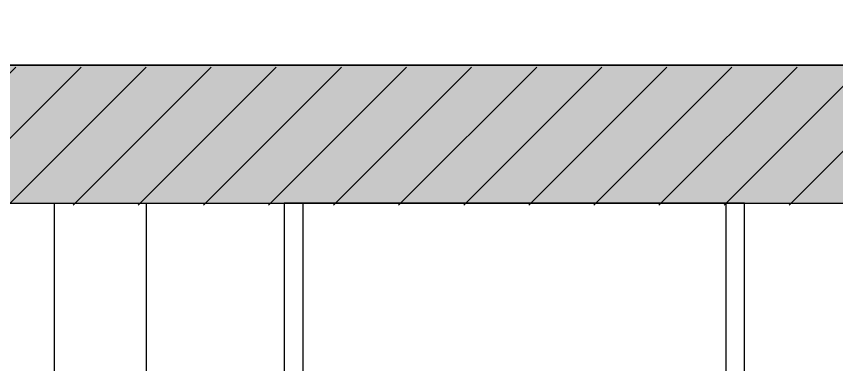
# Model space of a CAD drawing. Header units: millimetres. Extents: x -3 to 53, y -269 to 39.
# Drawn here: x 31.609 to 32.5, y -60.254 to -59.876 of the extents above; entities that cross this region are included whole.
import ezdxf

# ---------------------------------------------------------------- set-up
doc = ezdxf.new("R2010")
doc.units = ezdxf.units.MM
doc.header["$LTSCALE"] = 15
doc.layers.get('0').update_dxf_attribs({"color": 250})
for name, color, linetype in [('A-EST HATCH', 250, 'Continuous'), ('A-EST PLACAS', 250, 'Continuous'), ('A-MURO BAJO', 251, 'Continuous'), ('A-SANITARIOS', 250, 'Continuous'), ('MURO CF 60', 250, 'Continuous')]:
    doc.layers.add(name, color=color, linetype=linetype)
doc.layers.add('A-MUROS', color=252, linetype='Continuous', lineweight=30)

# ---------------------------------------------------------------- blocks, each defined once
blk = doc.blocks.new('EST.PT')
at = {"layer": 'A-EST HATCH'}
h = blk.add_hatch(color=256, dxfattribs=at)
h.dxf.hatch_style = 1
h.paths.add_polyline_path([(39.55000035554516, -2.739966474472752), (39.54999969099602, 3.325000062515262), (38.04999361146158, 3.325000533289654), (38.04999313791841, 2.575000672014301), (37.89999313791744, 2.575000672014301), (37.89999313791744, 3.524999268782047), (39.70000081889508, 3.524999950793891), (39.70000115043359, 2.649983149759414), (41.20000110631127, 2.649983120235348), (41.20000110641586, 3.150000000315224), (41.35000098862368, 3.15000002944134), (41.35000115044416, 2.449983149355919), (39.70000115039723, 2.449983149765192), (39.70000023823112, -2.739966458171388)])
h.paths.add_polyline_path([(18.45000085424075, 7.324999489018641), (20.05000085397327, 7.324999484458434), (20.05000085452624, 10.42499945002306), (18.85000084487623, 10.42499944168936), (18.85000084529187, 10.57499945304677), (20.20000084418174, 10.57499944957796), (20.20000085424029, 7.174999484903541), (18.45000085424075, 7.174999486200026)])
h.paths.add_polyline_path([(17.65000084418156, 10.57499946123722), (17.50000084418146, 10.57499945918859), (17.50000085424002, 7.174999484903541), (17.65000085424057, 7.174999484903541)])
h.paths.add_polyline_path([(12.14999969010949, 11.04996366809905), (11.84999969287554, 11.04996366814502), (11.84999969013884, 10.8999643984082), (11.99999100589613, 10.8999643984082), (11.99999100572662, 7.824998455581184), (12.15000085022924, 7.824998456823554)])
h.paths.add_polyline_path([(15.10000084389625, 10.42499945049736), (15.10000083466851, 7.324999484457525), (16.70000085369323, 7.32499947985912), (16.70000085410887, 7.174999479859029), (14.95000083422004, 7.174999485051334), (14.95000084446277, 10.57499944990174), (16.30000084419893, 10.57499945405767), (16.30000084461411, 10.42499945405804)])
h.paths.add_polyline_path([(5.849999996785151, 10.9000000277937), (5.249999996769326, 10.90000002966271), (5.249999996769326, 11.05000002929036), (5.999999996802067, 11.050000029284), (5.999999996860275, 7.650000029283905), (4.849999996816074, 7.650000029294365), (4.849999996757866, 7.800000028921563), (5.849999996825169, 7.800000027048458)])
h.paths.add_polyline_path([(4.049999996769508, 11.050000029294), (4.049999996827715, 7.650000029294365), (3.899999996850816, 7.650000029294365), (3.899999996792609, 11.050000029294)])
h.paths.add_polyline_path([(3.099999996746043, 7.800000027058918), (1.499999996769326, 7.800000027058918), (1.499999996769326, 10.9000000278037), (2.699999996792791, 10.90000002826936), (2.699999996792791, 11.05000002789702), (1.349999996792427, 11.050000029294), (1.349999996850634, 7.650000029294365), (3.09999999680425, 7.650000027431719)])
h.paths.add_polyline_path([(5.849999996785151, -2.649999997754556), (5.249999996769326, -2.649999999623567), (5.249999996769326, -2.79999999925122), (5.999999996802067, -2.799999999244854), (5.999999996860247, 0.6000000349667935), (4.849999996816045, 0.6000000349563344), (4.849999996757838, 0.4500000353291362), (5.84999999682514, 0.4500000372022406)])
h.paths.add_polyline_path([(4.049999996769508, -2.799999999254858), (4.049999996827687, 0.6000000349563344), (3.899999996850788, 0.6000000349563344), (3.899999996792609, -2.799999999254858)])
h.paths.add_polyline_path([(3.099999996746014, 0.4500000371917814), (1.499999996769297, 0.4500000371917814), (1.499999996769326, -2.64999999776456), (2.699999996792791, -2.649999998230221), (2.699999996792791, -2.799999997857874), (1.349999996792427, -2.799999999254858), (1.349999996850606, 0.6000000349563344), (3.099999996804222, 0.6000000368189795)])
h.paths.add_polyline_path([(8.700000357880377, 0.6999816858118919), (8.850000561419783, 0.699981669183277), (8.850000782766195, -2.649966611821981), (9.000000854652846, -2.649966111463137), (9.000000851915921, -2.799965489356708), (8.700001010493615, -2.799964617128573)])
h.paths.add_polyline_path([(18.45000076504433, 0.9249996391979565), (20.05000076477685, 0.9249996437581629), (20.05000076532982, -2.175000321806458), (18.85000075567981, -2.175000313472758), (18.85000075609545, -2.325000324830164), (20.20000075498532, -2.325000321361351), (20.20000076504387, 1.074999643313056), (18.45000076504433, 1.074999642016571)])
h.paths.add_polyline_path([(17.65000075498514, -2.325000333020618), (17.50000075498505, -2.325000330971982), (17.5000007650436, 1.074999643313056), (17.65000076504415, 1.074999643313056)])
h.paths.add_polyline_path([(12.15000784536968, -2.80000032297874), (11.8500018263392, -2.799965381145974), (11.85000176694562, -2.649999802173369), (11.99999089169201, -2.6500003365623), (11.9999909165302, 0.425000672635413), (12.15000076103282, 0.425000671393498)])
h.paths.add_polyline_path([(15.10000075469983, -2.175000322280759), (15.10000074547209, 0.9249996437590724), (16.70000076449681, 0.9249996483574776), (16.70000076491245, 1.074999648357569), (14.95000074502362, 1.074999643165263), (14.95000075526635, -2.325000321685131), (16.30000075500251, -2.325000325841067), (16.30000075541769, -2.175000325841431)])
h.paths.add_polyline_path([(31.60000013276734, 7.324999489018641), (30.00000013303482, 7.324999484458434), (30.00000013248185, 10.42499945002306), (31.20000014213186, 10.42499944168936), (31.20000014171622, 10.57499945304677), (29.85000014282635, 10.57499944957796), (29.8500001327678, 7.174999484903541), (31.60000013276734, 7.174999486200026)])
h.paths.add_polyline_path([(32.40000014282653, 10.57499946123722), (32.55000014282663, 10.57499945918859), (32.55000013276807, 7.174999484903541), (32.40000013276752, 7.174999484903541)])
h.paths.add_polyline_path([(38.2000001371521, 11.04996366814502), (38.20000013716037, 10.89996439841647), (38.05001000611977, 10.89999955043437), (38.05000998128147, 7.824998455581184), (37.90000013677885, 7.824998456823554), (37.90000013719264, 11.04996375199815)])
h.paths.add_polyline_path([(34.95000014311184, 10.42499945049736), (34.95000015233958, 7.324999484457525), (33.35000013331486, 7.32499947985912), (33.35000013289922, 7.174999479859029), (35.10000015278805, 7.174999485051334), (35.10000014254532, 10.57499944990174), (33.75000014280916, 10.57499945405767), (33.75000014239398, 10.42499945405804)])
h.paths.add_polyline_path([(39.69999970665918, 5.800016909431445), (41.350000425572, 5.800016909840718), (41.35000042572056, 5.100000029755297), (41.20000098862447, 5.100000029711122), (41.20000110631118, 5.600016556386397), (39.70000115043367, 5.600017124727565), (39.70000081889474, 4.72499917742266), (37.89999304872102, 4.724999859434554), (37.89999304872099, 5.674998456202268), (38.04999629267314, 5.674998456202268), (38.04999351794894, 4.924999071115721), (39.54999959748314, 4.924999028591515), (39.54999950765102, 10.98996461234335), (39.70000043177696, 10.9899650766655)])
h.paths.add_polyline_path([(44.20000099022291, 10.9000000277937), (44.80000099023874, 10.90000002966271), (44.80000099023874, 11.05000002929036), (44.05000099020599, 11.050000029284), (44.05000099014782, 7.650000029283905), (45.20000099019202, 7.650000029294365), (45.20000099025022, 7.800000028921563), (44.20000099018292, 7.800000027048458)])
h.paths.add_polyline_path([(46.00000099023855, 11.050000029294), (46.00000099018038, 7.650000029294365), (46.15000099015727, 7.650000029294365), (46.15000099021545, 11.050000029294)])
h.paths.add_polyline_path([(46.95000099026205, 7.800000027058918), (48.55000099023876, 7.800000027058918), (48.55000099023874, 10.9000000278037), (47.35000099021527, 10.90000002826936), (47.35000099021527, 11.05000002789702), (48.70000099021563, 11.050000029294), (48.70000099015746, 7.650000029294365), (46.95000099020384, 7.650000027431719)])
h.paths.add_polyline_path([(46.00000014241959, -2.799999999254858), (46.00000099018038, 0.6000353483930283), (46.15000099015727, 0.6000353483930283), (46.15000014239649, -2.799999999254858)])
h.paths.add_polyline_path([(46.95000099026205, 0.4500353506284753), (48.55000099023876, 0.4500353506284753), (48.55000014241977, -2.64999999776456), (47.3500001423963, -2.649999998230221), (47.3500001423963, -2.799999997857874), (48.70000014239667, -2.799999999254858), (48.70000099015746, 0.6000353483930283), (46.95000099020384, 0.6000353502556734)])
h.paths.add_polyline_path([(41.3500004255884, 0.6999816642713697), (41.20000042558842, 0.6999816907237957), (41.20000054586293, -2.649964751725513), (41.05000138643666, -2.649964082969163), (41.05000138643666, -2.799965381145974), (41.34999961954374, -2.800000000743839)])
h.paths.add_polyline_path([(31.60000022196376, 0.9249996391979565), (30.00000022223124, 0.9249996437581629), (30.00000022167827, -2.175000321806458), (31.20000023132828, -2.175000313473213), (31.20000023091264, -2.325000324830164), (29.85000023202277, -2.325000321361351), (29.85000022196422, 1.074999643313056), (31.60000022196376, 1.074999642016571)])
h.paths.add_polyline_path([(32.40000023202295, -2.325000333020618), (32.55000023202305, -2.325000330971982), (32.55000022196449, 1.074999643313056), (32.40000022196394, 1.074999643313056)])
h.paths.add_polyline_path([(37.90000023252863, -2.800000322132966), (38.1999991603848, -2.799964540009896), (38.19999916066902, -2.649965381905766), (38.05001009531619, -2.650000422217765), (38.05001007047789, 0.425000672635413), (37.90000022597527, 0.425000671393498)])
h.paths.add_polyline_path([(34.95000023230826, -2.175000322280759), (34.950000241536, 0.9249996437590724), (33.35000022251128, 0.9249996483574776), (33.35000022209564, 1.074999648357569), (35.10000024198447, 1.074999643165263), (35.10000023174174, -2.325000321685131), (33.75000023200558, -2.325000325841067), (33.7500002315904, -2.175000325841431)])
h.paths.add_polyline_path([(10.34999980828575, 3.524999935996707), (12.15000784909065, 3.524999268782047), (12.15000748926342, 2.575000672014301), (12.00000424531128, 2.575000672014301), (12.00000701571926, 3.325000533288783), (10.50000143733754, 3.325000062513897), (10.50000050970095, -2.739965111829072), (10.3500006942412, -2.739966458171899), (10.34999983661177, 2.449983149765192), (8.699999836564835, 2.449983149355919), (8.699999836418407, 3.150000000283846), (8.849999880591291, 3.150000000315224), (8.849999880695883, 2.6499831493933), (10.34999983657448, 2.649983149765283)])
h.paths.add_polyline_path([(44.05000014238703, -2.799999999244854), (44.05000099014782, 0.6000353484034875), (45.20000099019202, 0.6000353483930283), (45.20000099025022, 0.4500353487658302), (44.20000099018292, 0.4500353506389345), (44.20000014240394, -2.649999997754556), (44.80000014241977, -2.649999999623567), (44.80000014241977, -2.79999999925122)])
h.paths.add_polyline_path([(46.95324594949883, 5.550000028497738), (47.10000099123121, 5.550000028497738), (47.10000099123121, 6.750000029293819), (44.95000099014745, 6.750000029293819), (44.95000099009015, 6.600000029294183), (45.4000009911738, 6.600000029294183), (45.4000009911738, 5.000000029294181), (45.60000099117381, 5.000000029294181), (45.60000099117381, 6.600000029294183), (46.95000099117382, 6.600000029294183), (46.95000099014381, 5.550000028552763)], flags=17)
h.paths.add_polyline_path([(46.95324594949883, 2.700035349189655), (47.10000099123121, 2.700035349189655), (47.10000099123121, 1.500035348393574), (44.95000099014745, 1.500035348393574), (44.95000099009015, 1.65003534839321), (45.4000009911738, 1.650017689147834), (45.4000009911738, 3.250000029902456), (45.60000099117381, 3.250000029902456), (45.60000099117381, 1.650000029902454), (46.95000099117382, 1.65003534839321), (46.95000099014381, 2.70003534913463)], flags=17)
h.paths.add_polyline_path([(41.19994922295913, 4.200000029598318), (44.05000098918557, 4.200000028522844), (44.05000099014782, 6.750000030327005), (44.20000099014791, 6.750000029293819), (44.20000099014791, 4.199998587865043), (46.95000099049306, 4.200000029598318), (46.95000099049306, 4.799963667367827), (47.10000099055681, 4.799963667311438), (47.10000099026714, 4.200000029444617), (49.90000098859658, 4.200000028317202), (49.90000135005744, 8.150000028549009), (49.84996285982746, 8.150000028548895), (49.84996285980427, 8.250000030039125), (50.05000099025059, 8.25000003003915), (50.05000098701077, 2.915748709142463e-08), (49.8499838904298, -3.339550858072471e-12), (49.8499838904298, 0.1000353491577854), (49.90001809024746, 0.1000353491586239), (49.90000031662316, 4.050000030725734), (47.10000031829372, 4.050000029598319), (47.10000099055681, 3.450035349191019), (46.95000099049306, 3.45003534913463), (46.9500009902675, 4.05000147236543), (44.20000031721087, 4.050001471331594), (44.20000099014791, 1.500035348393574), (44.05000099014782, 1.500035347360388), (44.05000098918557, 4.05000003067379), (41.19994798706363, 4.050000029598319)])
h.paths.add_polyline_path([(41.3499996195442, 11.05000003078298), (41.35000111223203, 7.550018355217372), (41.20000043469576, 7.550018349865748), (41.20000054586293, 10.89996376822797), (41.05000126445005, 10.89996439839994), (41.04999945011701, 11.04996439764791)])
h.paths.add_polyline_path([(10.34999893444404, 10.98996547467433), (10.34999983661188, 5.800016909431445), (8.699999836564949, 5.800016909840718), (8.699999998384406, 5.099963668570361), (8.84999988061221, 5.099963668539438), (8.849999880695997, 5.60001690980334), (10.34999947674725, 5.600016909431222), (10.34999980828615, 4.724999065708662), (12.15000793828707, 4.724999859434554), (12.15000757845984, 5.674998456202268), (12.00000757845884, 5.674998456202268), (12.00000710923229, 4.92499893922329), (10.50000153085033, 4.924999010444655), (10.50000031965111, 10.98996484450276)])
h.paths.add_polyline_path([(2.949999996740921, 4.199986738153036), (0.1499999984116513, 4.200000029598318), (0.1500013878063555, 8.150000028549009), (0.1999618663576612, 8.150000030039102), (0.1999999967836743, 8.250000030039011), (-3.242497825794999e-09, 8.25000003003915), (-2.707167823245982e-12, 3.534764824308922e-05), (0.1999618663576612, 3.534764834256521e-05), (0.1999822761229595, 0.1000353491577854), (0.1499999983452938, 0.1000353491586239), (0.1499999984115092, 4.050035348393756), (2.949999996740921, 4.050012278349421), (2.949999996451261, 3.450000030700267), (3.099999996515017, 3.450000030643878), (3.099999996740557, 4.050011042453896), (5.849999997823765, 4.050001154649415), (5.849999996860184, 1.500000029902822), (5.999999996860275, 1.500000028869636), (5.99999999782252, 4.050035348089075), (8.850052999353885, 4.050035348089075), (8.850051764048963, 4.199963668413382), (5.99999999782252, 4.199963668413382), (5.999999996860275, 6.749963669142069), (5.849999996860184, 6.749963668108883), (5.849999997823794, 4.199962226680107), (3.099999996740557, 4.199987974048561), (3.09999999132193, 4.800000028496829), (2.949999991258174, 4.80000002844044)])
h.paths.add_polyline_path([(8.69999974819924, 11.04996366809906), (8.999999600571549, 11.04996439764841), (8.999999600571549, 10.8999643984082), (8.850000441145163, 10.89996376822797), (8.850023844356507, 7.550018351920404), (8.700000357880377, 7.550018353162518)])
h.paths.add_polyline_path([(3.09675503231616, 5.550000028441804), (2.949999990583784, 5.550000028441804), (2.949999995776885, 6.749963668108883), (5.099999996860639, 6.749963668108883), (5.099999996917937, 6.599963668109247), (4.649999995834257, 6.599963655817771), (4.649999983146294, 4.999963655817769), (4.449999983146292, 4.999963657007267), (4.449999995834268, 6.599963657007269), (3.099999995834274, 6.599963668109247), (3.099999991671176, 5.550000028496829)], flags=17)
h.paths.add_polyline_path([(3.096755037509247, 2.700000030699357), (2.949999995776871, 2.700000030699357), (2.949999995776885, 1.500000029902822), (5.099999996860639, 1.500000029902822), (5.099999996917937, 1.650000029902458), (4.649999956580835, 1.649963656426042), (4.649999969268812, 3.24996365642604), (4.449999969268823, 3.249963657615538), (4.449999956580832, 1.64996365761554), (3.099999995834274, 1.650000029902458), (3.099999996864263, 2.700000030643878)], flags=17)
h.paths.add_polyline_path([(23.34997991412244, 4.725010963724117), (23.19996327973592, 4.725010963724117), (23.19996252442242, 8.425003745698355), (23.34997915880894, 8.425003745698355)])
h.paths.add_polyline_path([(27.60000195443046, 4.725003950110693), (36.99999304872048, 4.725000200438679), (36.99999303289618, 4.874998628639567), (33.4499886234595, 4.874998566643406), (33.44998862345995, 6.274999487076691), (33.24998862345941, 6.274999487077146), (33.24998862345986, 4.874999065745904), (30.3499886049288, 4.874999065745904), (30.3499886049288, 6.274999492269451), (30.19998860492962, 6.274999492269451), (30.19998860492871, 4.874999065745904), (27.80000195444092, 4.874999065823822), (27.80000195452808, 6.125001404009819), (29.45000196973803, 6.124999485819089), (29.45000196954522, 6.274999421533366), (27.17500018967415, 6.274999485497808), (27.17500195440856, 6.125002101533717), (27.60000195452808, 6.125001404020278)])
h.paths.add_polyline_path([(27.15000195444403, 4.725003716270376), (25.14999675390742, 4.725003716325222), (25.14999675365888, 4.875003713043387), (27.00000044475686, 4.875003716274559), (26.9999995209939, 8.275003745673864), (25.14999582910411, 8.275003745688867), (25.14999582911434, 8.424996072161836), (26.99999952233404, 8.42499767809256), (27.00000044623342, 10.57499943380914), (27.85000014119927, 10.57499943351355), (27.85000014238252, 10.42499943500367), (27.15000019396515, 10.42499943519648)])
h.paths.add_polyline_path([(22.4499989297913, 6.124998126588117), (22.44999787286647, 4.725003725129206), (13.05000793828761, 4.725000200438679), (13.05000795411191, 4.874998628639567), (16.60001236354858, 4.874998566643406), (16.60001236354858, 6.274999487076691), (16.80001236354868, 6.274999487077146), (16.80001236354823, 4.874999065745904), (19.70001238207927, 4.874999065745904), (19.70001238207927, 6.274999492269451), (19.85001238207891, 6.274999492269451), (19.85001238207936, 4.874999065745904), (22.24999787286647, 4.874996432851777), (22.24999787295364, 6.124998239831314), (20.59999785766009, 6.124999485497717), (20.599997857661, 6.274999421211994), (22.84496532058532, 6.274999507946358), (22.84496016825145, 6.124997812373245)])
h.paths.add_polyline_path([(22.86996522799876, 10.42499946080916), (22.20000084462557, 10.42499943500367), (22.20000084580882, 10.57499943351355), (23.01996497573049, 10.57499945931905), (23.01996000718154, 4.725003975618737), (22.86996230782229, 4.72500391937448)])
h.paths.add_polyline_path([(23.01996523138891, 1.949999671290062), (23.01996523138891, -2.324998372320952), (22.2000007566124, -2.325000305296946), (22.20000075542915, -2.175000306787062), (22.8699652313889, -2.175000281469512), (22.8699652313889, 1.949999671290062)])
h.paths.add_polyline_path([(21.05001194376141, 1.974999797294849), (21.0500119435686, 2.124999733009126), (22.81996523138891, 2.124999668228792), (22.81996523138891, 3.375017402376088), (20.30001229288293, 3.375000062471607), (20.30001229288248, 1.97499963594715), (20.15001229288284, 1.97499963594715), (20.15001229288284, 3.375000062470697), (16.80001227435181, 3.375000062470697), (16.80001227435226, 1.974999641139455), (16.60001227435171, 1.97499964113991), (16.60001227435216, 3.375000561573195), (13.05000786491549, 3.375000499577034), (13.05000784909119, 3.524998927777922), (23.01996523138891, 3.524995203615671), (23.01996523138891, 1.97499967129006)])
h.paths.add_polyline_path([(26.99999725157354, 1.949999633494865), (26.9999896957147, -1.774965625660002), (23.3500004473729, -1.774980096772932), (23.35000044662669, 0.8750199046755363), (25.70000044605634, 0.8750199037915074), (25.70000044597676, 1.425020148436996), (26.00000044597649, 1.425020148436996), (26.00000044597694, 1.575020185462161), (25.5500004459308, 1.575020185462154), (25.55000044598551, 1.025019889520589), (23.3499985132708, 1.025018801191951), (23.34998656021806, 3.375000046844839), (26.00000044638636, 3.375000046844839), (26.00000044638636, 3.525017631226302), (23.19997290309114, 3.525017631226326), (23.19999949115559, -1.924998734445406), (26.9999893913953, -1.924992143683738), (26.99998858000378, -2.32500030647487), (27.85000023039569, -2.325000305296946), (27.85000023157894, -2.175000306787062), (27.15000028316157, -2.175000307082648), (27.15000019113275, 1.949999645780153)])
h.paths.add_polyline_path([(28.99998904334276, 1.974999797294849), (28.99998904334367, 2.124999733009126), (27.20000027871546, 2.12499964177406), (27.20000027871546, 3.37500006249164), (29.74998869412651, 3.375000062470697), (29.74998869412514, 1.97499963594715), (29.89998869412523, 1.97499963594715), (29.89998869412523, 3.375000062470697), (33.24998871265628, 3.375000062470697), (33.24998871265583, 1.97499964113991), (33.44998871265592, 1.97499964113991), (33.44998871265592, 3.375000561573195), (36.99999313791735, 3.374999661044292), (36.9999931379169, 3.524998927777922), (27.00000044638576, 3.525011132659763), (26.99999730228447, 1.974999633494864)])
at = {"layer": 'A-EST PLACAS'}
blk.add_lwpolyline([(28.99998904334276, 1.974999797294849), (28.99998904334276, 2.124999733009126), (27.20000027871546, 2.12499964177406), (27.20000027871546, 3.37500006249164), (29.74998869412651, 3.375000062470697), (29.74998869412514, 1.97499963594715), (29.89998869412523, 1.97499963594715), (29.89998869412523, 3.375000062470697), (33.24998871265628, 3.375000062470697), (33.24998871265628, 1.97499964113991), (33.44998871265592, 1.97499964113991), (33.44998871265592, 3.375000561573195), (36.99999313791735, 3.374999661044292), (36.99999313791735, 3.524998927777922), (27.00000044638576, 3.525011132659763), (26.99999730228447, 1.974999633494864)], close=True, dxfattribs=at)
blk = doc.blocks.new('SIFON JET_PLANTA')
at = {"extrusion": (-2.646977960169689e-23, 6.617444900424221e-24, -1)}
for p, q in [((-0.2006745375231755, 0.2491781027189663, -3.959764466473254e-09), (-0.1949999999999577, 0.2500000000000551, 9.1800217611641e-07)), ((-0.1949999999999914, 0.2500000000000142, -4.201118684080885e-09), (-0.1949999999999914, 0.2500000000000142, 9.180021761164091e-07)), ((-0.1949999999999914, 0.250000000000032, -4.201118684081732e-09), (-0.1605058142523461, 0.250000000000032, 9.167593999205773e-07)), ((-0.1605058142523799, 0.250000000000016, -5.44389487991362e-09), (-0.09749999999993442, 0.250000000000016, 9.144893905130537e-07)), ((-0.09749999999996817, 0.2500000000000124, -7.713904287437118e-09), (-0.03228240832191531, 0.2500000000000124, 9.121396939270839e-07)), ((-0.03228240832194906, 0.2500000000000124, -1.006360087340691e-08), (9.059419880941277e-14, 0.2500000000000124, 9.109766049096974e-07)), ((5.684341886080801e-14, 0.2500000000000107, -1.122668989079351e-08), (8.704148513061227e-14, -0.2499999999999467, 9.334299846912792e-07)), ((-0.2128690177697266, 0.2389832179059308, -3.062595536677235e-09), (-0.211049115157028, 0.2419342323874183, 9.189426102768251e-07)), ((-0.2110491151570617, 0.2419342323873774, -3.260684523665769e-09), (-0.2091421356236882, 0.2441421356238056, 9.187747547508898e-07)), ((-0.209142135623722, 0.2441421356237647, -3.428540049601001e-09), (-0.2076562230664241, 0.2454861233914141, 9.186608653103385e-07)), ((-0.2076562230664578, 0.2454861233913732, -3.542429490152305e-09), (-0.2054873268334223, 0.2470298554277655, 9.185133990765679e-07)), ((-0.2054873268334561, 0.2470298554277246, -3.689895723922894e-09), (-0.2006745375231418, 0.2491781027190072, 9.182435303340176e-07)), ((-0.214999999999975, 0.2277777561377246, -2.482618316187103e-09), (-0.2148648745153441, 0.23232093957016, 9.195117884602339e-07)), ((-0.2148648745153778, 0.2323209395701191, -2.691506340256937e-09), (-0.214189635780313, 0.2356354129057401, 9.193386183168464e-07)), ((-0.2141896357803468, 0.2356354129056992, -2.864676483644466e-09), (-0.2128690177696928, 0.2389832179059717, 9.191406992638137e-07)), ((-0.214999999999975, 0.223407229875134, -2.286352144148442e-09), (-0.214999999999975, 0.2277777561377654, 9.197206764843035e-07)), ((-0.214999999999975, 0.2181249999998869, -2.049144317183412e-09), (-0.214999999999975, 0.2234072298751748, 9.199169426563425e-07)), ((-0.432210441967305, 0.1909736947541507, 6.995914495634127e-09), (-0.2149999999999412, 0.2181249999999277, 9.201541504833075e-07)), ((-0.4864517377629998, 0.1866929083471245, 9.142387079796397e-09), (-0.476325640091158, 0.1879815781804677, 9.309229830721864e-07)), ((-0.4763256400911917, 0.1879815781804268, 8.719688271695474e-09), (-0.472601072678053, 0.1883752455952905, 9.307711139053948e-07)), ((-0.4726010726780867, 0.1883752455952497, 8.56781910490419e-09), (-0.4635665261400082, 0.1891519924890659, 9.304107309244032e-07)), ((-0.4635665261400419, 0.189151992489025, 8.207436123912353e-09), (-0.4548818271279345, 0.1896621040887752, 9.300749261766331e-07)), ((-0.4548818271279682, 0.1896621040887343, 7.871631376142573e-09), (-0.4489610642710851, 0.189877525156156, 9.298519356937922e-07)), ((-0.4489610642711188, 0.1898775251561151, 7.648640893301575e-09), (-0.4400000000002287, 0.1900000000001096, 9.295235814114594e-07)), ((-0.4400000000002624, 0.1900000000000688, 7.320286610968538e-09), (-0.4322104419672712, 0.1909736947541916, 9.291992092961248e-07)), ((-0.5346469604196571, 0.1760426435289304, 1.135706092843837e-08), (-0.526487400676082, 0.178387881251723, 9.331610614306326e-07)), ((-0.5264874006761158, 0.1783878812516821, 1.095776663014199e-08), (-0.5215876260469106, 0.1796871359188952, 9.329261842390465e-07)), ((-0.5215876260469443, 0.1796871359188543, 1.072288943855563e-08), (-0.5148298055683025, 0.1813470437631661, 9.326081685464604e-07)), ((-0.5148298055683362, 0.1813470437631253, 1.040487374596956e-08), (-0.5079056557306192, 0.1828912696060172, 9.322893551486932e-07)), ((-0.5079056557306529, 0.1828912696059763, 1.008606034820244e-08), (-0.5016115159153802, 0.184159423584294, 9.32005637604148e-07)), ((-0.501611515915414, 0.1841594235842532, 9.802342803657152e-09), (-0.486451737762966, 0.1866929083471653, 9.313456818802872e-07)), ((-0.5692866238860397, 0.1629336877654417, 1.319375920308261e-08), (-0.5517389661650203, 0.1702846322552549, 9.344347298871692e-07)), ((-0.551738966165054, 0.1702846322552141, 1.223143508667838e-08), (-0.5464986426603478, 0.1721905151990395, 9.341603414963225e-07)), ((-0.5464986426603815, 0.1721905151989986, 1.195704669583162e-08), (-0.5384560975291173, 0.1748689170809161, 9.337503017444218e-07)), ((-0.538456097529151, 0.1748689170808753, 1.154700694393088e-08), (-0.5346469604196233, 0.1760426435289713, 9.335603557289292e-07)), ((-0.5793675441900756, 0.1579944887979767, 1.377876376931944e-08), (-0.5692866238860059, 0.1629336877654826, 9.353970540035733e-07)), ((-0.5962729345985043, 0.1484216933026286, 1.48177240416003e-08), (-0.5908215224043545, 0.1516944642060611, 9.366776427186069e-07)), ((-0.5908215224043882, 0.1516944642060203, 1.447434791811636e-08), (-0.5862390028517996, 0.1543063381409215, 9.363952502959968e-07)), ((-0.5862390028518334, 0.1543063381408807, 1.419195549550596e-08), (-0.5793675441900419, 0.1579944887980176, 9.359820585698102e-07)), ((-0.6061118988537881, 0.1420332757134215, 1.545909098952834e-08), (-0.6000064650516954, 0.14607244169461, 9.372610298835744e-07)), ((-0.6000064650517292, 0.1460724416945691, 1.505773508308373e-08), (-0.5962729345984705, 0.1484216933026694, 9.370210188420911e-07)), ((-0.6205507553243628, 0.1314112223919199, 1.64563043393733e-08), (-0.6167766952966325, 0.1343502884256527, 9.383916412211593e-07)), ((-0.6167766952966662, 0.1343502884256118, 1.618834642066845e-08), (-0.6105566617372915, 0.1389316554945648, 9.37961807955421e-07)), ((-0.6105566617373253, 0.1389316554945239, 1.57585131549302e-08), (-0.6061118988537544, 0.1420332757134624, 9.376623857900189e-07)), ((-0.6298992223409527, 0.1234789033742931, 1.71493309832949e-08), (-0.6251309701958796, 0.1276461113572367, 9.389936966692759e-07)), ((-0.6251309701959133, 0.1276461113571958, 1.679040186878502e-08), (-0.620550755324329, 0.1314112223919608, 9.386595991398641e-07)), ((-0.6385900820804657, 0.1151612074384722, 1.783597100581711e-08), (-0.6326487525475919, 0.1209530367486469, 9.395651159113519e-07)), ((-0.6326487525476256, 0.120953036748606, 1.736182111086108e-08), (-0.629899222340919, 0.123478903374334, 9.393526257837857e-07)), ((-0.6502540225314011, 0.1022540882074008, 1.883582300418447e-08), (-0.6453440318672712, 0.1079603945630243, 9.406059661334024e-07)), ((-0.6453440318673049, 0.1079603945629835, 1.84026713329118e-08), (-0.638590082080432, 0.1151612074385131, 9.400392658063077e-07)), ((-0.657039121868662, 0.09359950184952837, 1.94689298612788e-08), (-0.6533798275589184, 0.09838663892809407, 9.413254107057363e-07)), ((-0.6533798275589522, 0.09838663892805322, 1.912211590524536e-08), (-0.6502540225313673, 0.1022540882074416, 9.41039117804675e-07)), ((-0.6533798275589522, 0.09838663892805322, 1.912211590524536e-08), (-0.6533798275589522, 0.09838663892805322, 9.413254107057363e-07)), ((-0.661076073914586, 0.08795338228764749, 1.986792440545632e-08), (-0.6570391218686282, 0.09359950184956922, 9.416722246617696e-07)), ((-0.657039121868662, 0.09359950184952837, 1.94689298612788e-08), (-0.657039121868662, 0.09359950184952837, 9.416722246617696e-07)), ((-0.6672217177311612, 0.07848716550355483, 2.051444028678013e-08), (-0.665045950806741, 0.08197191852906549, 9.424828563494476e-07)), ((-0.6650459508067748, 0.08197191852902463, 2.027956154895672e-08), (-0.6633960251196171, 0.08451387693294876, 9.423092607709916e-07)), ((-0.6633960251196509, 0.0845138769329079, 2.010596597050082e-08), (-0.6610760739145523, 0.08795338228768834, 9.420712192059469e-07)), ((-0.6721962315102399, 0.06986945408600498, 2.108065840074508e-08), (-0.6705432172124706, 0.07284284781284356, 9.43090871982242e-07)), ((-0.6705432172125043, 0.0728428478128027, 2.088757718175143e-08), (-0.668997039180498, 0.07552222456026314, 9.429148432709598e-07)), ((-0.6689970391805318, 0.07552222456022228, 2.071154847046897e-08), (-0.6672217177311275, 0.07848716550359569, 9.42717735087271e-07)), ((-0.6779093568584198, 0.05817468449884799, 2.181166834492942e-08), (-0.6744770829183153, 0.06551139883722534, 9.435618351557377e-07)), ((-0.6744770829183491, 0.06551139883718449, 2.135854035524681e-08), (-0.6721962315102061, 0.06986945408604583, 9.432839532012357e-07)), ((-0.6744770829183491, 0.06551139883718449, 2.135854035524681e-08), (-0.6744770829183491, 0.06551139883718449, 9.435618351557377e-07)), ((-0.6803809802886711, 0.05211752093962474, 2.21727249910074e-08), (-0.6793480505513276, 0.0547440756619384, 9.442208547484594e-07)), ((-0.6793480505513614, 0.05474407566189754, 2.201755994796859e-08), (-0.677909356858386, 0.05817468449888885, 9.4401496314542e-07)), ((-0.6837972814754067, 0.04210374216947699, 2.274549579399813e-08), (-0.6818840825752925, 0.04799985761498782, 9.446150853347706e-07)), ((-0.6818840825753263, 0.04799985761494696, 2.241179053427978e-08), (-0.6803809802886374, 0.0521175209396656, 9.44376019791498e-07)), ((-0.686677827458535, 0.03096837477901815, 2.334933101347806e-08), (-0.6854790619025373, 0.03605105680375509, 9.452811892252546e-07)), ((-0.685479061902571, 0.03605105680371423, 2.307789442476368e-08), (-0.683797281475373, 0.04210374216951784, 9.449487905944888e-07)), ((-0.685479061902571, 0.03605105680371423, 2.307789442476368e-08), (-0.685479061902571, 0.03605105680371423, 9.452811892252546e-07)), ((-0.6837972814754067, 0.04210374216947699, 2.274549579399813e-08), (-0.6837972814754067, 0.04210374216947699, 9.449487905944888e-07)), ((-0.6880761442770851, 0.02362342492043723, 2.372954826656674e-08), (-0.6872176454231145, 0.02836738070304001, 9.456888768990482e-07)), ((-0.6872176454231482, 0.02836738070299916, 2.348558209855728e-08), (-0.6866778274585013, 0.030968374779059, 9.455526258139689e-07)), ((-0.6893244322047245, 0.01402889697449616, 2.420538145550129e-08), (-0.6887081006285545, 0.0193795422157006, 9.46146190571126e-07)), ((-0.6887081006285882, 0.01937954221565974, 2.39428957706354e-08), (-0.6880761442770513, 0.02362342492047809, 9.459328430670576e-07)), ((-0.6880761442770851, 0.02362342492043723, 2.372954826656674e-08), (-0.6880761442770851, 0.02362342492043723, 9.459328430670576e-07)), ((-0.689932559385408, 0.004437134855475477, 2.465802636364231e-08), (-0.6896819424369713, 0.00963181731628282, 9.466190154375188e-07)), ((-0.6896819424370051, 0.009631817316241964, 2.4415720637028e-08), (-0.6893244322046908, 0.01402889697453702, 9.464086762559919e-07)), ((-0.689999999999996, -9.769962616701378e-14, 2.485971350067397e-08), (-0.6899325593853742, 0.004437134855516334, 9.468613211641331e-07)), ((-0.6898532902499763, -0.006543534352083213, 2.514827668197098e-08), (-0.6899999999999622, -5.684341886080801e-14, 9.470630083011648e-07)), ((-0.6895744057913245, -0.01113969130800463, 2.534462738898351e-08), (-0.6898532902499426, -0.006543534352042357, 9.473515714824618e-07)), ((-0.6890810221542818, -0.01635535855068504, 2.556107019676452e-08), (-0.6895744057912907, -0.01113969130796377, 9.475479221894743e-07)), ((-0.6881392445905501, -0.02323531089944275, 2.583609566354295e-08), (-0.689081022154248, -0.01635535855064418, 9.477643649972554e-07)), ((-0.6875842686250504, -0.02644919196552031, 2.596042565725919e-08), (-0.6881392445905163, -0.0232353108994019, 9.480393904640336e-07)), ((-0.686975773950472, -0.02956231566071743, 2.607830276137511e-08), (-0.6875842686250166, -0.02644919196547946, 9.4816372045775e-07)), ((-0.6864237303585874, -0.0321167233824724, 2.617312359340855e-08), (-0.6869757739504383, -0.02956231566067657, 9.482815975618659e-07)), ((-0.685479061902571, -0.0360510568036787, 2.631576670452678e-08), (-0.6864237303585536, -0.03211672338243154, 9.483764183938994e-07)), ((-0.6838467937407007, -0.04193899442068805, 2.652136661521325e-08), (-0.6854790619025373, -0.03605105680363785, 9.485190615050177e-07)), ((-0.6826559691388336, -0.04572229387378179, 2.664835862623646e-08), (-0.6838467937406669, -0.04193899442064719, 9.487246614157039e-07)), ((-0.681446687797024, -0.04923834812206529, 2.676268455115037e-08), (-0.6826559691387999, -0.04572229387374094, 9.488516534267274e-07)), ((-0.6803351011540482, -0.05223741957428452, 2.685731425426718e-08), (-0.6814466877969902, -0.04923834812202443, 9.489659793516409e-07)), ((-0.67919610117624, -0.05511826337670733, 2.694564707347984e-08), (-0.6803351011540144, -0.05223741957424366, 9.490606090547578e-07)), ((-0.6779453077829043, -0.05809186057153326, 2.703411739005449e-08), (-0.6791961011762062, -0.05511826337666648, 9.491489418739704e-07)), ((-0.6770086684826833, -0.0602055197395206, 2.709528919924458e-08), (-0.6779453077828705, -0.0580918605714924, 9.492374121905451e-07)), ((-0.6751289865412922, -0.06419658017617458, 2.720679253772563e-08), (-0.6770086684826495, -0.06020551973947974, 9.492985839997352e-07)), ((-0.6721962315104406, -0.06986945408560175, 2.735587995163361e-08), (-0.6751289865412584, -0.06419658017613372, 9.494100873382163e-07)), ((-0.670619194114483, -0.07270872040325571, 2.742656379882476e-08), (-0.6721962315104069, -0.06986945408556089, 9.495591747521245e-07)), ((-0.6678606003128404, -0.07743331251718821, 2.753934173023307e-08), (-0.6706191941144493, -0.07270872040321485, 9.496298585993156e-07)), ((-0.6646272464921932, -0.082624907222689, 2.765598631001996e-08), (-0.6678606003128067, -0.07743331251714736, 9.497426365307237e-07)), ((-0.6622868145222309, -0.08617729402970298, 2.773119007249726e-08), (-0.6646272464921594, -0.08262490722264815, 9.498592811105106e-07)), ((-0.6598588953123485, -0.08969911109426576, 2.780186900672743e-08), (-0.6622868145221972, -0.08617729402966212, 9.499344848729881e-07)), ((-0.6553642676983547, -0.09582717273824493, 2.791512539063984e-08), (-0.6598588953123148, -0.0896991110942249, 9.500051638072183e-07)), ((-0.6494434143341632, -0.1032260914563832, 2.803406697292936e-08), (-0.6553642676983209, -0.09582717273820407, 9.501184201911307e-07)), ((-0.6458446976926258, -0.1073977953622673, 2.809174806172316e-08), (-0.6494434143341294, -0.1032260914563423, 9.5023736177342e-07)), ((-0.6399777867095651, -0.1137381125316246, 2.816509474565847e-08), (-0.645844697692592, -0.1073977953622265, 9.502950428622137e-07)), ((-0.6379225331375835, -0.1158359474849924, 2.818525386772901e-08), (-0.6399777867095313, -0.1137381125315837, 9.503683895461493e-07)), ((-0.63469012710752, -0.1190161023226501, 2.821160534853464e-08), (-0.6379225331375498, -0.1158359474849515, 9.503885486682198e-07)), ((-0.6335485140986403, -0.1201059301727483, 2.821941530122897e-08), (-0.6346901271074863, -0.1190161023226093, 9.504149001490255e-07)), ((-0.63469012710752, -0.1190161023226501, 2.821160534853464e-08), (-0.63469012710752, -0.1190161023226501, 9.504149001490255e-07)), ((-0.6318208694930227, -0.1217234182699762, 2.82298068851963e-08), (-0.6335485140986066, -0.1201059301727074, 9.504227101017198e-07)), ((-0.6304617984256247, -0.1229696400006883, 2.823680527733785e-08), (-0.631820869492989, -0.1217234182699354, 9.504331016856871e-07)), ((-0.6318208694930227, -0.1217234182699762, 2.82298068851963e-08), (-0.6318208694930227, -0.1217234182699762, 9.504331016856871e-07)), ((-0.6288280823495445, -0.1244380444330169, 2.824388610763963e-08), (-0.6304617984255909, -0.1229696400006475, 9.504401000778285e-07)), ((-0.627638451715054, -0.1254874278227724, 2.824814982427811e-08), (-0.6288280823495107, -0.124438044432976, 9.504471809081305e-07)), ((-0.626179869014214, -0.1267517640900557, 2.825237641967766e-08), (-0.6276384517150202, -0.1254874278227316, 9.50451444624769e-07)), ((-0.6245350826081548, -0.1281487522339404, 2.825585132772356e-08), (-0.6261798690141802, -0.1267517640900149, 9.504556712201683e-07)), ((-0.6234529324212357, -0.1290516241632229, 2.825740805629358e-08), (-0.6245350826081211, -0.1281487522338995, 9.504591461282144e-07)), ((-0.6245350826081548, -0.1281487522339404, 2.825585132772356e-08), (-0.6245350826081548, -0.1281487522339404, 9.504591461282144e-07)), ((-0.6222829730395798, -0.1300135533783564, 2.825845321645505e-08), (-0.6234529324212019, -0.1290516241631821, 9.504607028567844e-07)), ((-0.6214806101715862, -0.1306648526919094, 2.825879297114416e-08), (-0.622282973039546, -0.1300135533783155, 9.504617480169459e-07)), ((-0.6203979421668073, -0.1315330250057816, 2.82587727961907e-08), (-0.6214806101715524, -0.1306648526918686, 9.504620877716348e-07)), ((-0.6193213470099028, -0.1323843678142733, 2.825821565871216e-08), (-0.6203979421667736, -0.1315330250057407, 9.504620675966813e-07)), ((-0.6178925493098895, -0.1334961309336755, 2.825666379944005e-08), (-0.6193213470098691, -0.1323843678142325, 9.50461510459203e-07)), ((-0.6167766952963785, -0.134350288425793, 2.825481861980753e-08), (-0.6178925493098557, -0.1334961309336347, 9.504599585999308e-07)), ((-0.6153056217651773, -0.1354600052935613, 2.825165173224983e-08), (-0.6167766952963447, -0.1343502884257521, 9.504581134202982e-07)), ((-0.6141810390095799, -0.1362972554330586, 2.824873281410063e-08), (-0.6153056217651436, -0.1354600052935204, 9.504549465327406e-07)), ((-0.6119534370047486, -0.1379278241292194, 2.824169905507923e-08), (-0.6141810390095461, -0.1362972554330177, 9.504520276145912e-07)), ((-0.6085559143320012, -0.1403450718644681, 2.822784193350091e-08), (-0.6119534370047148, -0.1379278241291786, 9.504449938555701e-07)), ((-0.6069589112985891, -0.1414529215459037, 2.82200541367332e-08), (-0.6085559143319674, -0.1403450718644272, 9.504311367339918e-07)), ((-0.6058190295435946, -0.1422327887822572, 2.821400713727438e-08), (-0.6069589112985554, -0.1414529215458629, 9.50423348937224e-07)), ((-0.6039324972326181, -0.1434964848964739, 2.820278657286452e-08), (-0.6058190295435608, -0.1422327887822163, 9.504173019377652e-07)), ((-0.6020382360644678, -0.1447559619786727, 2.819109808572418e-08), (-0.6039324972325844, -0.1434964848964331, 9.504060813733554e-07)), ((-0.6003545606320841, -0.1458488198479291, 2.817951437263294e-08), (-0.6020382360644341, -0.1447559619786318, 9.50394392886215e-07)), ((-0.5987195168356045, -0.146892351041199, 2.816746768667584e-08), (-0.6003545606320504, -0.1458488198478882, 9.503828091731238e-07)), ((-0.596426023868668, -0.1483271153577004, 2.814926703029597e-08), (-0.5987195168355708, -0.1468923510411582, 9.503707624871666e-07)), ((-0.5950203802234899, -0.1491899730229491, 2.813737184113239e-08), (-0.5964260238686343, -0.1483271153576595, 9.503525618307869e-07)), ((-0.5936265433446302, -0.1500333877737194, 2.812502891459335e-08), (-0.5950203802234562, -0.1491899730229083, 9.503406666416232e-07)), ((-0.591803279221633, -0.151118549303888, 2.810807040290164e-08), (-0.5936265433445964, -0.1500333877736786, 9.503283237150842e-07)), ((-0.589649673813506, -0.1523742707860407, 2.808686946175351e-08), (-0.5918032792215993, -0.1511185493038472, 9.503113652033925e-07)), ((-0.5871020871220995, -0.1538239022398233, 2.806018180672045e-08), (-0.5896496738134722, -0.1523742707859999, 9.502901642622443e-07)), ((-0.5833383464295618, -0.1558960293745919, 2.801763212564823e-08), (-0.5871020871220658, -0.1538239022397825, 9.502634766072113e-07)), ((-0.5780851987597568, -0.1586533477230514, 2.795219095769196e-08), (-0.5833383464295281, -0.155896029374551, 9.502209269261391e-07)), ((-0.5758551172461264, -0.1597776236744686, 2.79223318989569e-08), (-0.5780851987597231, -0.1586533477230105, 9.501554857581828e-07)), ((-0.5738019249249557, -0.1607888515609552, 2.789376928265503e-08), (-0.5758551172460926, -0.1597776236744277, 9.501256266994475e-07)), ((-0.5701751445080934, -0.1625201120284849, 2.784084686703321e-08), (-0.573801924924922, -0.1607888515609144, 9.500970640831459e-07)), ((-0.5675206036379414, -0.1637435206566877, 2.780014687181731e-08), (-0.5701751445080596, -0.1625201120284441, 9.500441416675238e-07)), ((-0.5659175369425373, -0.164464703317206, 2.77747766470381e-08), (-0.5675206036379077, -0.1637435206566469, 9.500034416723082e-07)), ((-0.5643638531226607, -0.1651511427938441, 2.774962541285597e-08), (-0.5659175369425036, -0.1644647033171651, 9.49978071447529e-07)), ((-0.5614030384546052, -0.1664255209373113, 2.770017968635115e-08), (-0.5643638531226269, -0.1651511427938033, 9.499529202133468e-07)), ((-0.5597879627215399, -0.1671022193504879, 2.767237914971464e-08), (-0.5614030384545714, -0.1664255209372705, 9.49903474486842e-07)), ((-0.5567837164978986, -0.1683267732967924, 2.761913120311406e-08), (-0.5597879627215061, -0.167102219350447, 9.498756739502055e-07)), ((-0.5542599550127232, -0.1693215216444433, 2.757287460992193e-08), (-0.5567837164978648, -0.1683267732967515, 9.498224260036049e-07)), ((-0.5509595690538625, -0.1705762700116864, 2.751031310565623e-08), (-0.5542599550126894, -0.1693215216444024, 9.497761694104127e-07)), ((-0.5491110235095409, -0.1712564991909034, 2.747425954077591e-08), (-0.5509595690538287, -0.1705762700116455, 9.497136079061471e-07)), ((-0.5464654464370966, -0.1722021797022677, 2.742141062860887e-08), (-0.5491110235095071, -0.1712564991908625, 9.496775543412665e-07)), ((-0.5448715340302499, -0.1727562536923344, 2.73888659108735e-08), (-0.5464654464370629, -0.1722021797022268, 9.496247054290997e-07)), ((-0.5427723222940095, -0.1734681511094109, 2.734520331942132e-08), (-0.5448715340302162, -0.1727562536922935, 9.495921607113643e-07)), ((-0.5412394318687621, -0.1739752837544817, 2.731274915274605e-08), (-0.5427723222939758, -0.1734681511093701, 9.495484981199122e-07)), ((-0.5384560975291528, -0.1748689170808415, 2.725259977277297e-08), (-0.5412394318687284, -0.1739752837544408, 9.495160439532369e-07)), ((-0.5351533924545393, -0.1758895127052984, 2.717943967316116e-08), (-0.5384560975285897, -0.1748689170809676, 9.494558945732523e-07)), ((-0.5384560975286234, -0.1748689170810085, 2.725259977276138e-08), (-0.5384560975286234, -0.1748689170810085, 9.494558945732636e-07)), ((-0.5320595838921651, -0.1768111126866945, 2.710936024268324e-08), (-0.5351533924545055, -0.1758895127052575, 9.493827344736519e-07)), ((-0.5295692091748609, -0.1775289582753832, 2.705187172138512e-08), (-0.5320595838921314, -0.1768111126866536, 9.493126550431741e-07)), ((-0.5267012421251263, -0.1783293271099691, 2.698448493975855e-08), (-0.5295692091748272, -0.1775289582753423, 9.49255166521876e-07)), ((-0.5238420334428611, -0.1790994117894442, 2.691605374631788e-08), (-0.5267012421250925, -0.1783293271099282, 9.491877797402494e-07)), ((-0.5267012421251263, -0.1783293271099691, 2.698448493975855e-08), (-0.5267012421251263, -0.1783293271099691, 9.491877797402494e-07)), ((-0.5217330945473755, -0.179649728174665, 2.686478461867758e-08), (-0.5238420334428273, -0.1790994117894034, 9.491193485468087e-07)), ((-0.5177102066111399, -0.1806581262686304, 2.676512960864445e-08), (-0.5217330945473417, -0.1796497281746241, 9.490680794191684e-07)), ((-0.5151304930052749, -0.1812764118060528, 2.669995141563581e-08), (-0.5177102066111061, -0.1806581262685896, 9.489684244091353e-07)), ((-0.5117511578319984, -0.1820530673352501, 2.661307588392227e-08), (-0.5151304930052412, -0.181276411806012, 9.489032462161267e-07)), ((-0.5093515742608314, -0.1825817740042552, 2.655036482182427e-08), (-0.5117511578319647, -0.1820530673352092, 9.488163706844131e-07)), ((-0.5066197257854679, -0.1831607982914196, 2.647794233145057e-08), (-0.5093515742607977, -0.1825817740042144, 9.487536596223152e-07)), ((-0.5022170271248463, -0.1840429912004655, 2.635893581814185e-08), (-0.5066197257854341, -0.1831607982913788, 9.486812371319412e-07)), ((-0.4973845327091819, -0.184939414917233, 2.622508343772264e-08), (-0.5022170271248125, -0.1840429912004247, 9.485622306186325e-07)), ((-0.4950185326224759, -0.1853510551841211, 2.61583252677824e-08), (-0.4973845327091482, -0.1849394149171921, 9.484283782382135e-07)), ((-0.4973845327091819, -0.184939414917233, 2.622508343772264e-08), (-0.4973845327091819, -0.184939414917233, 9.484283782382135e-07)), ((-0.4936322137527611, -0.1855839649652751, 2.611883740448157e-08), (-0.4950185326224421, -0.1853510551840802, 9.48361620068273e-07)), ((-0.4915561192845637, -0.1859213483981694, 2.605918948570524e-08), (-0.4936322137527274, -0.1855839649652342, 9.483221322049724e-07)), ((-0.4883773329170431, -0.186411495478513, 2.596667327471117e-08), (-0.4915561192845299, -0.1859213483981286, 9.482624842861959e-07)), ((-0.4861710798785577, -0.1867329505178024, 2.590162063619447e-08), (-0.4883773329170094, -0.1864114954784721, 9.48169968075202e-07)), ((-0.482379965094573, -0.1872496175366205, 2.578823403230739e-08), (-0.4861710798785239, -0.1867329505177615, 9.481049154366853e-07)), ((-0.4812123981290171, -0.1873996734484074, 2.575290678857124e-08), (-0.4823799650945393, -0.1872496175365796, 9.479915288327982e-07)), ((-0.4784655984097395, -0.1877359104666017, 2.566904283674267e-08), (-0.4812123981289833, -0.1873996734483665, 9.479562015890619e-07)), ((-0.4760831043526306, -0.188008523113778, 2.559544713273929e-08), (-0.4784655984097057, -0.1877359104665608, 9.478723376372335e-07)), ((-0.473477374897934, -0.188286493872809, 2.551404919196339e-08), (-0.4760831043525968, -0.1880085231137372, 9.477987419332301e-07)), ((-0.4694569532411084, -0.1886741291949683, 2.538660659391199e-08), (-0.4734773748979002, -0.1882864938727682, 9.477173439924543e-07)), ((-0.4651118553798419, -0.1890369641650267, 2.524635267295835e-08), (-0.4694569532410746, -0.1886741291949274, 9.475899013944028e-07)), ((-0.4639231279697302, -0.1891261001656268, 2.520752733285396e-08), (-0.4651118553798081, -0.1890369641649858, 9.474496474734492e-07)), ((-0.4651118553798419, -0.1890369641650267, 2.524635267295835e-08), (-0.4651118553798419, -0.1890369641650267, 9.474496474734492e-07)), ((-0.4618997463822261, -0.1892678333868965, 2.514099256679302e-08), (-0.4639231279696965, -0.189126100165586, 9.474108221333446e-07)), ((-0.4591747631283489, -0.1894388507389362, 2.505049515119853e-08), (-0.4618997463821923, -0.1892678333868556, 9.473442873672839e-07)), ((-0.4568088409443885, -0.1895688704977267, 2.497109312353752e-08), (-0.4591747631283152, -0.1894388507388953, 9.472537899516894e-07)), ((-0.4550217793499662, -0.1896557155434166, 2.491060777885496e-08), (-0.4568088409443547, -0.1895688704976859, 9.471743879240284e-07)), ((-0.4518108786426467, -0.1897872096384088, 2.480082859073221e-08), (-0.4550217793499325, -0.1896557155433758, 9.471139025793456e-07)), ((-0.4489813006263805, -0.1898749299486351, 2.470282217515992e-08), (-0.4518108786426129, -0.1897872096383679, 9.47004123391223e-07)), ((-0.4467311796758633, -0.189930900528914, 2.462426699172246e-08), (-0.4489813006263468, -0.1898749299485942, 9.469061169756508e-07)), ((-0.4428065726070525, -0.1899937610747742, 2.448569187349893e-08), (-0.4467311796758295, -0.1899309005288732, 9.468275617922131e-07)), ((-0.4400000000000013, -0.1900000000000386, 2.438485524496632e-08), (-0.4428065726070187, -0.1899937610747333, 9.466889866739898e-07)), ((-0.2149999999999768, -0.2181249999998567, 1.754142954223564e-08), (-0.4399999999999675, -0.1899999999999977, 9.465881500454572e-07)), ((-0.2149999999999768, -0.2269573117009198, 1.793806004018215e-08), (-0.2149999999999768, -0.2181249999998158, 9.397447243427263e-07)), ((-0.2149999999999768, -0.2300000000000022, 1.807469731205466e-08), (-0.2149999999999768, -0.226957311700879, 9.40141354840673e-07)), ((-0.214695445550209, -0.2334769849839446, 1.821986477933241e-08), (-0.214999999999943, -0.2299999999999613, 9.402779921125455e-07)), ((-0.2137821787714209, -0.236872391184896, 1.833943777288396e-08), (-0.2146954455501753, -0.2334769849839038, 9.404231595798232e-07)), ((-0.2126248424157993, -0.2394533025878864, 1.841364096647326e-08), (-0.2137821787713872, -0.2368723911848551, 9.405427325733745e-07)), ((-0.2137821787714209, -0.236872391184896, 1.833943777288396e-08), (-0.2137821787714209, -0.236872391184896, 9.405427325733745e-07)), ((-0.210784895309601, -0.2422815748202272, 1.847435884394304e-08), (-0.2126248424157655, -0.2394533025878456, 9.406169357669638e-07)), ((-0.2126248424157993, -0.2394533025878864, 1.841364096647326e-08), (-0.2126248424157993, -0.2394533025878864, 9.406169357669638e-07)), ((-0.2091421356237255, -0.2441421356237345, 1.849872431778531e-08), (-0.2107848948612876, -0.2422815753963388, 9.406776536541562e-07)), ((-0.2107848948613213, -0.2422815753963796, 1.847435885366533e-08), (-0.2107848953095672, -0.2422815748201863, 9.406776536444339e-07)), ((-0.210784895309601, -0.2422815748202272, 1.847435884394304e-08), (-0.210784895309601, -0.2422815748202272, 9.406776536444339e-07)), ((-0.2089551674391092, -0.2439551674392266, 1.848359198609606e-08), (-0.2091421356236918, -0.2441421356236937, 9.407020191182762e-07)), ((-0.2066631592050463, -0.2462471756732612, 1.850394086901055e-08), (-0.2089551674390755, -0.2439551674391858, 9.406868867865869e-07)), ((-0.2089551674391092, -0.2439551674392266, 1.848359198609606e-08), (-0.2089551674391092, -0.2439551674392266, 9.406868867865869e-07)), ((-0.2029210535074544, -0.2483645558435832, 1.846420283306158e-08), (-0.2066631592050125, -0.2462471756732203, 9.407072356695014e-07)), ((-0.2066631592050463, -0.2462471756732612, 1.850394086901055e-08), (-0.2066631592050463, -0.2462471756732612, 9.407072356695014e-07)), ((-0.1995164343200937, -0.2494833729377746, 1.839178172160033e-08), (-0.2029210535074206, -0.2483645558435423, 9.406674976335524e-07)), ((-0.2029210535074544, -0.2483645558435832, 1.846420283306158e-08), (-0.2029210535074544, -0.2483645558435832, 9.406674976335524e-07)), ((-0.194999999999995, -0.2499999999999858, 1.825226109750127e-08), (-0.1995164343200599, -0.2494833729377337, 9.405950765220912e-07)), ((5.329070518200751e-14, -0.2499999999999876, 1.122668989078864e-08), (-0.1949999999999612, -0.2499999999999876, 9.404555558979921e-07))]:
    blk.add_line(p, q, dxfattribs=at)
for p, q in [((-0.1949999999999932, 0.2500000000000302, -4.201118684081573e-09), (8.881784197001252e-14, 0.2500000000000302, 9.109766049096966e-07)), ((5.506706202140776e-14, 0.2500000000000284, -1.12266898907942e-08), (6.039613253960852e-14, -0.2499999999999307, 9.334299846912799e-07)), ((-0.2091421356237504, 0.2441421356238926, -3.428540049605766e-09), (-0.1920710678117779, 0.2270710678117904, 9.189263149220095e-07)), ((-0.2150000000000034, -0.2299999999999862, 1.807469731205487e-08), (-0.2150000000000034, 0.2300000000000892, 9.196208827134887e-07)), ((-0.1850000000000307, 0.2300000000000626, -3.663269195726677e-09), (6.039613253960852e-14, 0.2300000000000626, 9.118747401009601e-07)), ((-0.2150000000000034, 0.2181249999999029, -2.049144317182988e-09), (-0.4399999999999924, 0.1900000000001221, 9.295235814114502e-07)), ((-0.1950000000000216, -0.2199999999997697, 1.690505831059759e-08), (-0.1950000000000216, 0.219999999999871, 9.193493789033141e-07)), ((-0.2650000000000734, 0.0717757025072654, 6.324356912100475e-09), (-0.2650000000000734, 0.102805074353979, 9.271342231716766e-07)), ((-0.2549999999999688, -0.05620467877176338, 1.171125542008789e-08), (-0.2549999999999688, 0.05620467877186108, 9.288666102287191e-07)), ((-0.2650000000000716, -0.1028050743538813, 1.416421388295445e-08), (-0.2650000000000716, -0.07177570250717125, 9.349740801425307e-07)), ((-0.2150000000000034, -0.2181249999998407, 1.754142954223585e-08), (-0.4399999999999658, -0.1899999999999853, 9.465881500454563e-07)), ((-0.2091421356237504, -0.2441421356238305, 1.849872431779045e-08), (-0.1920710678118027, -0.2270710678116483, 9.393203666139541e-07)), ((2.664535259100376e-14, -0.2299999999999898, 1.032855469952651e-08), (-0.1849999999999969, -0.2299999999999898, 9.391971350038211e-07)), ((2.664535259100376e-14, -0.2499999999999716, 1.122668989078896e-08), (-0.1949999999999878, -0.2499999999999716, 9.404555558979924e-07))]:
    blk.add_line(p, q)
at = {"elevation": 1.012229226096041e-06}
for points in [[(-0.2650000000001054, 0.1028050743539612, 0.0362001238062295), (-0.284436508139045, 0.1202081528018031, 0.0872500004776699), (-0.3534839931899185, 0.1564917694982508, 0.0775977326505121), (-0.4400000000000599, 0.1700000000001207, 0.0775977326505191), (-0.5265160068102048, 0.1564917694982686, 0.0872500004776694), (-0.5955634918610144, 0.1202081528018208, 0.1056010989446651), (-0.6442582377491703, 0.06268647242184322, 0.1236400727066803), (-0.6600000000000268, 5.329070518200751e-14, 0.1236400727067141), (-0.6442582377491721, -0.06268647242170644, 0.1056010989446773), (-0.595563491861018, -0.1202081528016805, 0.0872500004776694), (-0.5265160068102048, -0.1564917694981069, 0.0775977326505156), (-0.4400000000000581, -0.1700000000000212, 0.0775977326505156)], [(-0.2550000000000008, 0.05620467877184332, 0.1002681760473576), (-0.2966654581605379, 0.1043824527737858, 0.0872500004776735), (-0.3595807883551778, 0.1374436964011405, 0.0775977326505081), (-0.4400000000000599, 0.1500000000001389, 0.0775977326505443), (-0.5204192116449402, 0.1374436964011565, 0.087250000477633), (-0.5833345418395819, 0.1043824527738018, 0.1056010989445935), (-0.6266310367385035, 0.05323756854211403, 0.1236400727067874), (-0.6400000000000432, 6.750155989720952e-14, 0.1236400727066504), (-0.6266310367385071, -0.05323756854152073, 0.1056010989447271), (-0.5833345418395819, -0.1043824527736703, 0.08725000047765101), (-0.520419211644942, -0.1374436964009949, 0.0775977326505277), (-0.4400000000000546, -0.1500000000000394, 0.0775977326505277)], [(-0.4400000000000546, -0.1500000000000394, 0.0775977326505277), (-0.359580788355176, -0.1374436964010126, 0.0872500004776513), (-0.2966654581605344, -0.104382452773681, 0.1002681760473668), (-0.254999999999999, -0.05620467877174029, 0.1236400727066794)], [(-0.4400000000000581, -0.1700000000000212, 0.0775977326505156), (-0.353483993189915, -0.1564917694981194, 0.0872500004776697), (-0.2844365081390414, -0.1202081528016947, 0.0362001238062331), (-0.2650000000001018, -0.1028050743538564, 0.123640072706704)]]:
    blk.add_lwpolyline(points, format="xyb", dxfattribs=at)
for centre, radius, start, end in [((-0.19500000000005, 0.230000000000075, -3.302983492818279e-09), 0.02, 90, 180.0000000000001), ((-0.1850000000000591, 0.2199999999998727, -3.214201600085341e-09), 0.01, 90, 180.0000000000001), ((-0.4400000000004169, -0.1378864065417815, 2.204460263357887e-08), 0.327886406541854, 89.99999999994331, 107.474122250932), ((-0.4613003139555474, -0.07022389754957636, 1.977351846937455e-08), 0.2569503896131621, 107.4741222509867, 127.2348339815738), ((-0.4939316565654206, -0.02728792043135186, 1.902106348922078e-08), 0.2030217084535122, 127.2348339815695, 151.4088276363044), ((-0.5439995959370965, 1.56319401867222e-13, 1.959952768039342e-08), 0.1460004040629419, 151.4088276363586, 180.0000000000476), ((-0.5439995959371586, -7.993605777301127e-14, 1.959952768040629e-08), 0.14600040406288, 179.9999999999549, 208.5911723636442), ((-0.493931656565346, 0.02728792043143713, 1.657023932563532e-08), 0.2030217084535747, 208.5911723636813, 232.765166018416), ((-0.4613003139555492, 0.07022389754965452, 1.346646310367689e-08), 0.2569503896131776, 232.7651660184266, 252.5258777490127), ((-0.4400000000003015, 0.1378864065419432, 9.660539222366363e-09), 0.3278864065419906, 252.5258777490529, 270.0000000000404), ((-0.1850000000000573, -0.2199999999997235, 1.654477260768877e-08), 0.01, 180.0000000000001, 269.9999999999999), ((-0.1950000000000482, -0.229999999999956, 1.735412590623861e-08), 0.02, 180.0000000000001, 269.9999999999999)]:
    blk.add_arc(centre, radius, start, end)

msp = doc.modelspace()

# ---------------------------------------------------------------- hatches: boundary and pattern name
at = {"layer": 'MURO CF 60'}
h = msp.add_hatch(dxfattribs=at)
h.set_pattern_fill('_USER', color=256, scale=0.05, angle=45, pattern_type=0)
h.set_pattern_definition([(45, (359.999407871435, -63.45593157587228), (-0.03535533905932738, 0.03535533905932738), [])])
h.paths.add_polyline_path([(36.99940137242106, -59.93093843527922), (29.89939727775322, -59.93093843527922), (29.89939727775322, -60.08093151340182), (36.99940137242106, -60.08093151340182)])

# ---------------------------------------------------------------- linework, layer by layer
at = {"layer": 'A-MURO BAJO'}
for p, q in [((31.64999098833471, -60.07890936839493, -3.623963265058815e-06), (31.64999098833471, -61.37890979491793, -3.631653581201208e-06)), ((31.74999098805904, -60.07890936839493, -3.624363885305413e-06), (31.7499909882946, -61.37890979491839, -3.631653581201193e-06))]:
    msp.add_line(p, q, dxfattribs=at)
at = {"layer": 'A-MUROS'}
for p, q in [((27.00000274039132, -59.92889829433032), (36.99999543192155, -59.92891050308771)), ((30.84999098812989, -60.07890936839493), (33.24999100666093, -60.07890936839493))]:
    msp.add_line(p, q, dxfattribs=at)

# ---------------------------------------------------------------- block references
at = {"layer": 'A-EST PLACAS'}
msp.add_blockref('EST.PT', (1.934174690632062e-06, -63.45390943086562), dxfattribs=at)
at = {"layer": 'A-SANITARIOS', "extrusion": (-4.490676040026023e-08, -3.602856924745126e-08, 0.9999999999999984), "xscale": -1, "rotation": 269.9999986687766}
msp.add_blockref('SIFON JET_PLANTA', (32.1499909879905, -60.07890938571675, -2.910785769387687e-06), dxfattribs=at)

doc.saveas('drawing.dxf')
